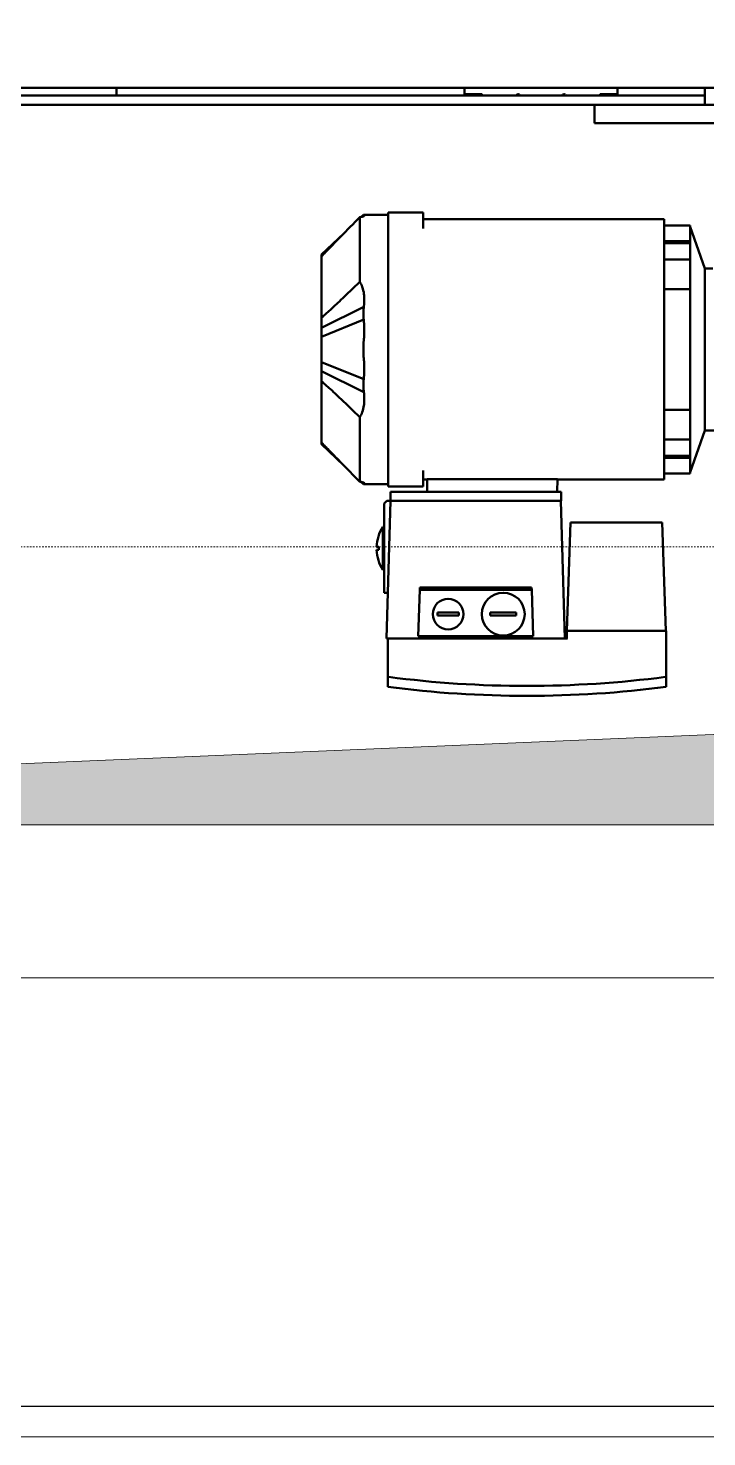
# Model space of a CAD drawing. Header units: centimetres. Extents: x -678439 to 55805, y -426864 to 17948.
# Drawn here: x 47149.7 to 47194, y 16573.9 to 16666 of the extents above; entities that cross this region are included whole.
import ezdxf

# ---------------------------------------------------------------- set-up
doc = ezdxf.new("R2010")
doc.units = ezdxf.units.CM
doc.header["$LTSCALE"] = 0.01
doc.header["$MEASUREMENT"] = 0
doc.linetypes.add('AM_ISO09W050', pattern=[22.5, 12, -1.5, 3, -1.5, 3, -1.5])
doc.layers.get('0').update_dxf_attribs({"lineweight": 0})
doc.layers.add('AG-PLASTER', color=73, linetype='Continuous')
for name, color, linetype, lineweight in [('AG-Wall', 4, 'Continuous', 20), ('shaft', 3, 'Continuous', 20), ('SSN_PBC-AM_0', 5, 'Continuous', 50), ('SSN_PBC-AM_11', 9, 'AM_ISO09W050', 18)]:
    doc.layers.add(name, color=color, linetype=linetype, lineweight=lineweight)

# ---------------------------------------------------------------- blocks, each defined once
blk = doc.blocks.new('Lift mit KG 3.200')
at = {"layer": 'SSN_PBC-AM_0'}
for p, q in [((67061.31, 60050.61), (65702.31, 60050.61)), ((65742.31, 60055.61), (68786.31, 60055.61)), ((66681.81, 60055.61), (66681.81, 60050.61)), ((66909.31, 60051.61), (66909.31, 60055.61)), ((66909.31, 60051.11), (66909.31, 60051.61)), ((66918.61, 60051.61), (66909.31, 60051.61)), ((66909.31, 60050.61), (66909.31, 60051.11)), ((66914.31, 60051.11), (66914.31, 60051.61)), ((66914.31, 60050.61), (66914.31, 60051.11)), ((66918.61, 60051.61), (66920.31, 60051.61)), ((66920.81, 60051.11), (66920.81, 60050.61)), ((66997.81, 60050.61), (66997.81, 60051.11)), ((66998.31, 60051.61), (67000.01, 60051.61)), ((67009.31, 60051.61), (67000.01, 60051.61)), ((67004.31, 60051.61), (67004.31, 60051.11)), ((67004.31, 60051.11), (67004.31, 60050.61)), ((67009.31, 60055.61), (67009.31, 60051.61)), ((67009.31, 60051.61), (67009.31, 60051.11)), ((67009.31, 60051.11), (67009.31, 60050.61)), ((67061.31, 60050.61), (67066.31, 60050.61)), ((67066.31, 60055.61), (67066.31, 60050.61)), ((67066.31, 60044.61), (67066.31, 60050.61)), ((65702.31, 60044.61), (67061.31, 60044.61)), ((66994.31, 60044.61), (66994.31, 60032.61)), ((67066.31, 60044.61), (67061.31, 60044.61)), ((67074.31, 60044.61), (67066.31, 60044.61)), ((66999.31, 60032.61), (66994.31, 60032.61)), ((66999.31, 60032.61), (67226.31, 60032.61)), ((66840.81, 59971.09), (66840.81, 59970.67)), ((66840.81, 59970.67), (66840.81, 59962.55)), ((66841.85, 59971.25), (66843.28, 59972.61)), ((66842.89, 59971.47), (66843.57, 59972.12)), ((66859.41, 59972.61), (66843.28, 59972.61)), ((66859.41, 59974.11), (66859.41, 59972.17)), ((66882.31, 59974.11), (66859.41, 59974.11)), ((66859.41, 59972.17), (66859.41, 59963.71)), ((66882.31, 59972.17), (66882.31, 59974.11)), ((66882.31, 59963.71), (66882.31, 59972.17)), ((67039.81, 59969.71), (66882.31, 59969.71)), ((67039.81, 59969.71), (67039.81, 59969.37)), ((67039.81, 59969.37), (67039.81, 59963.71)), ((66815.81, 59946.61), (66830.49, 59960.5)), ((66840.81, 59962.55), (66840.81, 59948.46)), ((66859.41, 59963.71), (66859.41, 59949.41)), ((67056.81, 59965.61), (67039.81, 59965.61)), ((67039.81, 59963.71), (67039.81, 59949.41)), ((67056.81, 59965.61), (67056.81, 59955.4)), ((67066.31, 59937.61), (67056.81, 59964.86)), ((66840.81, 59948.46), (66840.81, 59933.89)), ((66859.41, 59949.41), (66859.41, 59933.91)), ((67056.81, 59955.4), (67039.81, 59955.4)), ((67056.81, 59954.04), (67039.81, 59954.04)), ((67039.81, 59949.41), (67039.81, 59933.91)), ((67056.81, 59954.04), (67056.81, 59955.4)), ((67056.81, 59943.44), (67056.81, 59954.04)), ((66815.81, 59945.55), (66817.19, 59946.87)), ((66815.81, 59946.28), (66815.81, 59946.61)), ((66815.81, 59945.55), (66815.81, 59946.28)), ((66815.81, 59945.55), (66815.81, 59945.45)), ((66815.81, 59945.45), (66815.81, 59944.91)), ((66815.81, 59944.91), (66815.81, 59939.04)), ((66815.81, 59939.04), (66815.81, 59922.4)), ((67039.81, 59943.44), (67056.81, 59943.44)), ((67056.81, 59923.97), (67056.81, 59943.44)), ((66840.81, 59933.89), (66840.81, 59928.85)), ((66859.41, 59933.91), (66859.41, 59835.31)), ((67039.81, 59933.91), (67039.81, 59835.31)), ((67066.31, 59831.61), (67066.31, 59937.61)), ((67071.63, 59937.61), (67066.31, 59937.61)), ((66815.81, 59922.4), (66815.81, 59909.79)), ((67056.81, 59923.97), (67039.81, 59923.97)), ((67056.81, 59923.97), (67056.81, 59845.25)), ((66843.51, 59912.47), (66815.81, 59898.81)), ((66815.81, 59909.79), (66815.81, 59905.38)), ((66815.81, 59905.38), (66815.81, 59898.81)), ((66843.41, 59904.1), (66815.81, 59892.95)), ((66815.81, 59892.95), (66815.81, 59898.81)), ((66815.81, 59892.95), (66815.81, 59887.55)), ((66815.81, 59881.67), (66815.81, 59887.55)), ((66815.81, 59881.67), (66815.81, 59876.27)), ((66815.81, 59870.41), (66815.81, 59876.27)), ((66843.41, 59865.12), (66815.81, 59876.27)), ((66843.51, 59856.75), (66815.81, 59870.41)), ((66815.81, 59870.41), (66815.81, 59863.84)), ((66815.81, 59863.84), (66815.81, 59859.43)), ((66815.81, 59859.43), (66815.81, 59846.82)), ((66815.81, 59846.82), (66815.81, 59830.18)), ((66840.81, 59840.37), (66840.81, 59835.33)), ((67056.81, 59845.25), (67039.81, 59845.25)), ((67056.81, 59825.79), (67056.81, 59845.25)), ((66815.81, 59830.18), (66815.81, 59824.31)), ((66840.81, 59835.33), (66840.81, 59820.77)), ((66859.41, 59835.31), (66859.41, 59819.81)), ((67039.81, 59835.31), (67039.81, 59819.81)), ((67066.31, 59831.61), (67056.81, 59804.36)), ((67088.31, 59831.61), (67066.31, 59831.61)), ((66815.81, 59824.31), (66815.81, 59823.77)), ((66815.81, 59823.77), (66815.81, 59823.67)), ((66815.81, 59822.94), (66815.81, 59823.67)), ((66815.81, 59823.67), (66817.19, 59822.35)), ((66815.81, 59822.61), (66815.81, 59822.94)), ((66830.49, 59808.72), (66815.81, 59822.61)), ((66840.81, 59820.77), (66840.81, 59806.67)), ((66859.41, 59819.81), (66859.41, 59805.51)), ((67056.81, 59825.79), (67039.81, 59825.79)), ((67039.81, 59819.81), (67039.81, 59805.51)), ((67056.81, 59815.18), (67056.81, 59825.79)), ((67056.81, 59815.18), (67039.81, 59815.18)), ((67056.81, 59813.82), (67039.81, 59813.82)), ((67056.81, 59813.82), (67056.81, 59815.18)), ((67056.81, 59813.82), (67056.81, 59803.61)), ((66840.81, 59806.67), (66840.81, 59798.55)), ((66859.41, 59805.51), (66859.41, 59797.06)), ((66882.31, 59797.06), (66882.31, 59805.51)), ((67039.81, 59805.51), (67039.81, 59799.85)), ((67056.81, 59803.61), (67039.81, 59803.61)), ((66840.81, 59798.55), (66840.81, 59798.13)), ((66843.28, 59796.61), (66841.85, 59797.97)), ((66842.89, 59797.75), (66843.57, 59797.1)), ((66859.41, 59796.61), (66843.28, 59796.61)), ((66859.41, 59797.06), (66859.41, 59795.11)), ((66882.31, 59795.11), (66859.41, 59795.11)), ((66860.85, 59791.61), (66972.35, 59791.61)), ((66860.85, 59785.61), (66860.85, 59791.61)), ((66884.81, 59799.51), (66882.31, 59799.51)), ((66882.31, 59795.11), (66882.31, 59797.06)), ((66970.1, 59799.77), (66884.81, 59799.77)), ((66884.81, 59791.61), (66884.81, 59799.77)), ((66969.81, 59791.61), (66970.1, 59799.77)), ((67039.81, 59799.51), (66970.09, 59799.51)), ((66972.35, 59785.61), (66972.35, 59791.61)), ((67039.81, 59799.85), (67039.81, 59799.51)), ((66858.51, 59785.61), (66856.85, 59783.95)), ((66856.85, 59783.95), (66856.85, 59725.61)), ((66858.35, 59695.61), (66861.02, 59785.61)), ((66860.85, 59785.61), (66858.51, 59785.61)), ((66861.02, 59785.61), (66860.85, 59785.61)), ((66861.02, 59785.61), (66972.16, 59785.61)), ((66972.35, 59785.61), (66972.16, 59785.61)), ((66974.83, 59695.61), (66972.16, 59785.61)), ((66855.85, 59768.61), (66855.85, 59740.61)), ((66855.85, 59768.61), (66856.85, 59768.61)), ((66976.1, 59700.62), (66978.58, 59771.61)), ((66978.58, 59771.61), (67038.42, 59771.61)), ((67038.42, 59771.61), (67040.9, 59700.62)), ((66853.27, 59755.61), (66851.87, 59755.61)), ((66851.87, 59753.61), (66853.27, 59753.61)), ((66855.85, 59740.61), (66856.85, 59740.61)), ((66880, 59727.45), (66879.1, 59697.11)), ((66880, 59727.45), (66880.05, 59729.11)), ((66953.2, 59727.45), (66880, 59727.45)), ((66880.05, 59729.11), (66953.15, 59729.11)), ((66953.15, 59729.11), (66953.2, 59727.45)), ((66954.1, 59697.11), (66953.2, 59727.45)), ((66859.24, 59725.61), (66856.85, 59725.61)), ((66891.6, 59712.61), (66891.6, 59710.61)), ((66905.6, 59712.61), (66891.6, 59712.61)), ((66891.6, 59710.61), (66905.6, 59710.61)), ((66905.6, 59710.61), (66905.6, 59712.61)), ((66926.1, 59712.61), (66926.1, 59710.61)), ((66943.1, 59712.61), (66926.1, 59712.61)), ((66926.1, 59710.61), (66943.1, 59710.61)), ((66943.1, 59710.61), (66943.1, 59712.61)), ((67040.9, 59700.62), (66976.1, 59700.62)), ((66976.6, 59700.61), (66976.1, 59700.61)), ((66976.1, 59700.61), (66976.1, 59695.61)), ((66976.6, 59700.61), (67040.6, 59700.61)), ((67041.1, 59700.61), (67040.6, 59700.61)), ((67041.1, 59700.61), (67041.1, 59695.61)), ((66859.46, 59695.61), (66858.35, 59695.61)), ((66859.1, 59670.61), (66859.1, 59695.61)), ((66859.6, 59695.61), (66859.46, 59695.61)), ((66976.6, 59695.61), (66859.6, 59695.61)), ((66879.1, 59697.11), (66954.1, 59697.11)), ((67040.6, 59695.61), (67040.59, 59695.61)), ((67040.6, 59695.61), (67041.1, 59695.61)), ((67041.09, 59670.61), (67041.09, 59695.61))]:
    blk.add_line(p, q, dxfattribs=at)
for centre, radius in [((66898.6, 59711.61), 10), ((66934.6, 59711.61), 14)]:
    blk.add_circle(centre, radius, dxfattribs=at)
for centre, radius, start, end in [((66920.31, 60051.11), 0.5, 0, 90), ((66944.31, 60050.61), 1, 0, 180), ((66974.31, 60050.61), 1, 0, 180), ((66998.31, 60051.11), 0.5, 90, 180), ((66878.35, 59754.61), 26.5, 148.10921, 177.83738), ((66878.35, 59754.61), 25.1, 177.71668, 182.28332), ((66878.35, 59754.61), 26.5, 182.16262, 211.89079), ((66950.1, 60364.67), 706.49, 262.59985, 277.40015), ((66950.1, 60364.67), 700, 262.57209, 277.42791)]:
    blk.add_arc(centre, radius, start, end, dxfattribs=at)
for centre, major_axis, ratio, start_param, end_param in [((66830.62, 59858.84), (5.78, -21.77), 0.544872, 1.165931, 1.331979), ((66830.62, 59858.82), (5.77, -21.76), 0.545079, 1.07013, 1.166678)]:
    blk.add_ellipse(centre, major_axis=major_axis, ratio=ratio, start_param=start_param, end_param=end_param, dxfattribs=at)
for points, knots in [([(66840.81, 59971.09), (66836.85, 59967.03), (66832.46, 59962.52), (66825.72, 59955.61), (66822.75, 59952.57), (66819.22, 59948.94), (66818.48, 59948.19), (66817.4, 59947.08), (66817.06, 59946.74), (66816.57, 59946.23), (66816.42, 59946.07), (66816.18, 59945.83), (66816.11, 59945.76), (66815.93, 59945.57), (66815.85, 59945.49), (66815.81, 59945.45)], [0.000001, 0.000001, 0.000001, 0.000001, 1.917786, 1.917786, 3.209122, 3.209122, 3.551073, 3.551073, 3.705326, 3.705326, 3.777143, 3.777143, 3.811652, 3.811652, 3.8581, 3.8581, 3.8581, 3.8581]), ([(66840.81, 59971.09), (66842.09, 59971.26), (66843.02, 59971.46), (66843.73, 59971.76), (66843.81, 59971.85), (66843.81, 59971.93)], [-0.76993, -0.76993, -0.76993, -0.76993, -0.4301484, -0.4301484, -0.2448902, -0.2448902, -0.2448902, -0.2448902]), ([(66843.57, 59972.59), (66843.5, 59972.59), (66843.29, 59972.61), (66843.28, 59972.61), (66843.28, 59972.61), (66843.28, 59972.61)], [-0.3588248, -0.3588248, -0.3588248, -0.3588248, -0.179593, -0.179593, -0.1794744, -0.1794744, -0.1794744, -0.1794744]), ([(66843.57, 59972.12), (66843.5, 59972.15), (66843.29, 59972.23), (66843.29, 59972.39), (66843.5, 59972.43), (66843.57, 59972.45)], [-0.3500061, -0.3500061, -0.3500061, -0.3500061, -0.1750235, -0.1750235, -0.000007, -0.000007, -0.000007, -0.000007]), ([(66843.57, 59972.45), (66843.68, 59972.47), (66843.81, 59972.5), (66843.81, 59972.53), (66843.81, 59972.53), (66843.81, 59972.53)], [-0.4657405, -0.4657405, -0.4657405, -0.4657405, -0.2338083, -0.2338083, -0.2336363, -0.2336363, -0.2336363, -0.2336363]), ([(66815.81, 59905.38), (66815.85, 59905.42), (66815.94, 59905.49), (66816.14, 59905.66), (66816.22, 59905.73), (66816.48, 59905.96), (66816.65, 59906.11), (66817.21, 59906.6), (66817.6, 59906.94), (66818.9, 59908.08), (66819.79, 59908.88), (66823.31, 59912.06), (66826, 59914.58), (66832.58, 59920.81), (66836.86, 59924.97), (66840.81, 59928.85)], [0.00002, 0.00002, 0.00002, 0.00002, 0.019056, 0.019056, 0.033209, 0.033209, 0.063175, 0.063175, 0.129853, 0.129853, 0.286219, 0.286219, 0.742804, 0.742804, 1.467619, 1.467619, 1.467619, 1.467619]), ([(66843.81, 59917.09), (66843.81, 59918.37), (66843.74, 59919.67), (66843.37, 59922.47), (66843.04, 59924.01), (66842.1, 59926.65), (66841.54, 59927.82), (66840.81, 59928.85)], [-1.222832, -1.222832, -1.222832, -1.222832, -0.838847, -0.838847, -0.378416, -0.378416, -0.00001, -0.00001, -0.00001, -0.00001]), ([(66843.41, 59904.1), (66843.35, 59904.63), (66843.17, 59906.08), (66843.22, 59910.21), (66843.43, 59911.89), (66843.51, 59912.47)], [-0.3536946, -0.3536946, -0.3536946, -0.3536946, -0.1773639, -0.1773639, -0.0000181, -0.0000181, -0.0000181, -0.0000181]), ([(66843.51, 59912.47), (66843.53, 59912.65), (66843.56, 59912.83), (66843.6, 59913.19), (66843.62, 59913.37), (66843.67, 59913.91), (66843.7, 59914.27), (66843.78, 59915.35), (66843.81, 59916.07), (66843.81, 59916.89), (66843.81, 59916.99), (66843.81, 59917.09)], [-1.6825379, -1.6825379, -1.6825379, -1.6825379, -1.6288644, -1.6288644, -1.5750404, -1.5750404, -1.4672011, -1.4672011, -1.2523035, -1.2523035, -1.2228323, -1.2228323, -1.2228323, -1.2228323]), ([(66843.81, 59897.17), (66843.81, 59897.29), (66843.81, 59897.41), (66843.81, 59898.63), (66843.77, 59899.75), (66843.67, 59901.41), (66843.63, 59901.95), (66843.55, 59902.77), (66843.53, 59903.03), (66843.47, 59903.57), (66843.44, 59903.83), (66843.41, 59904.1)], [-0.6936447, -0.6936447, -0.6936447, -0.6936447, -0.6588269, -0.6588269, -0.3251715, -0.3251715, -0.1612425, -0.1612425, -0.0802494, -0.0802494, -0.000017, -0.000017, -0.000017, -0.000017]), ([(66843.51, 59890.99), (66843.6, 59891.92), (66843.67, 59892.67), (66843.79, 59895.23), (66843.81, 59896.2), (66843.81, 59897.17)], [-1.4623984, -1.4623984, -1.4623984, -1.4623984, -0.9847565, -0.9847565, -0.6936447, -0.6936447, -0.6936447, -0.6936447]), ([(66843.18, 59884.61), (66843.18, 59885.9), (66843.22, 59887.18), (66843.33, 59888.89), (66843.36, 59889.31), (66843.41, 59889.94), (66843.43, 59890.15), (66843.46, 59890.47), (66843.47, 59890.57), (66843.48, 59890.73), (66843.49, 59890.78), (66843.5, 59890.89), (66843.51, 59890.98), (66843.51, 59890.99)], [-0.1243683, -0.1243683, -0.1243683, -0.1243683, -0.0492446, -0.0492446, -0.0247347, -0.0247347, -0.0124333, -0.0124333, -0.006269, -0.006269, -0.0031831, -0.0031831, -0.0000102, -0.0000102, -0.0000102, -0.0000102]), ([(66843.51, 59878.23), (66843.51, 59878.24), (66843.5, 59878.33), (66843.49, 59878.44), (66843.48, 59878.49), (66843.47, 59878.65), (66843.46, 59878.75), (66843.43, 59879.07), (66843.41, 59879.28), (66843.36, 59879.91), (66843.33, 59880.33), (66843.22, 59882.04), (66843.18, 59883.32), (66843.18, 59884.61)], [-0.6410513, -0.6410513, -0.6410513, -0.6410513, -0.6246952, -0.6246952, -0.6087883, -0.6087883, -0.5770124, -0.5770124, -0.5136015, -0.5136015, -0.3872576, -0.3872576, -0.0000107, -0.0000107, -0.0000107, -0.0000107]), ([(66843.81, 59872.05), (66843.81, 59873.01), (66843.79, 59873.98), (66843.67, 59876.54), (66843.6, 59877.29), (66843.51, 59878.23)], [-0.4516087, -0.4516087, -0.4516087, -0.4516087, -0.28216, -0.28216, -0.0000015, -0.0000015, -0.0000015, -0.0000015]), ([(66843.51, 59856.75), (66843.43, 59857.33), (66843.22, 59859.01), (66843.17, 59863.14), (66843.35, 59864.59), (66843.41, 59865.12)], [-0.3190872, -0.3190872, -0.3190872, -0.3190872, -0.1593745, -0.1593745, -0.0000067, -0.0000067, -0.0000067, -0.0000067]), ([(66843.41, 59865.12), (66843.44, 59865.38), (66843.47, 59865.65), (66843.53, 59866.18), (66843.55, 59866.45), (66843.63, 59867.25), (66843.67, 59867.8), (66843.77, 59869.44), (66843.8, 59870.55), (66843.81, 59871.79), (66843.81, 59871.92), (66843.81, 59872.05)], [-0.8585284, -0.8585284, -0.8585284, -0.8585284, -0.8117665, -0.8117665, -0.7645729, -0.7645729, -0.6690591, -0.6690591, -0.4746607, -0.4746607, -0.4516087, -0.4516087, -0.4516087, -0.4516087]), ([(66840.81, 59840.37), (66836.89, 59844.21), (66832.66, 59848.33), (66826.09, 59854.56), (66823.36, 59857.11), (66819.8, 59860.33), (66818.9, 59861.13), (66817.6, 59862.28), (66817.22, 59862.62), (66816.65, 59863.11), (66816.48, 59863.26), (66816.22, 59863.49), (66816.14, 59863.56), (66815.94, 59863.73), (66815.85, 59863.8), (66815.81, 59863.84)], [0.000006, 0.000006, 0.000006, 0.000006, 1.961161, 1.961161, 3.224292, 3.224292, 3.653541, 3.653541, 3.835537, 3.835537, 3.917453, 3.917453, 3.956166, 3.956166, 4.008175, 4.008175, 4.008175, 4.008175]), ([(66840.81, 59840.37), (66841.51, 59841.37), (66842.06, 59842.49), (66842.98, 59845.02), (66843.32, 59846.5), (66843.68, 59849.01), (66843.77, 59850.07), (66843.8, 59851.14)], [-1.691791, -1.691791, -1.691791, -1.691791, -1.324733, -1.324733, -0.879393, -0.879393, -0.562135, -0.562135, -0.562135, -0.562135]), ([(66815.81, 59823.77), (66815.85, 59823.73), (66815.93, 59823.65), (66816.1, 59823.47), (66816.18, 59823.39), (66816.41, 59823.16), (66816.56, 59823), (66817.05, 59822.5), (66817.37, 59822.17), (66818.44, 59821.08), (66819.16, 59820.33), (66822.59, 59816.81), (66825.45, 59813.88), (66832.22, 59806.95), (66836.75, 59802.3), (66840.81, 59798.13)], [0.000013, 0.000013, 0.000013, 0.000013, 0.018184, 0.018184, 0.031652, 0.031652, 0.059666, 0.059666, 0.119788, 0.119788, 0.253025, 0.253025, 0.748071, 0.748071, 1.526973, 1.526973, 1.526973, 1.526973]), ([(66843.81, 59797.3), (66843.81, 59797.37), (66843.74, 59797.45), (66843.06, 59797.75), (66842.12, 59797.95), (66840.81, 59798.13)], [-1.176258, -1.176258, -1.176258, -1.176258, -0.779951, -0.779951, -0.000005, -0.000005, -0.000005, -0.000005]), ([(66843.57, 59796.77), (66843.5, 59796.79), (66843.29, 59796.83), (66843.29, 59796.99), (66843.5, 59797.07), (66843.57, 59797.1)], [-0.3673436, -0.3673436, -0.3673436, -0.3673436, -0.1840265, -0.1840265, -0.000007, -0.000007, -0.000007, -0.000007]), ([(66843.57, 59796.63), (66843.66, 59796.64), (66843.81, 59796.65), (66843.81, 59796.69), (66843.81, 59796.69), (66843.81, 59796.69)], [-0.5308675, -0.5308675, -0.5308675, -0.5308675, -0.2647094, -0.2647094, -0.2646819, -0.2646819, -0.2646819, -0.2646819]), ([(66859.6, 59670.55), (66859.54, 59670.55), (66859.47, 59670.56), (66859.35, 59670.58), (66859.29, 59670.59), (66859.2, 59670.6), (66859.17, 59670.6), (66859.12, 59670.61), (66859.1, 59670.61), (66859.1, 59670.61)], [0.07565495, 0.07565495, 0.07565495, 0.07565495, 0.09465782, 0.09465782, 0.11366068, 0.11366068, 0.13248682, 0.13248682, 0.15131295, 0.15131295, 0.15131295, 0.15131295]), ([(66859.1, 59664.06), (66859.1, 59664.29), (66859.1, 59664.51), (66859.1, 59665.6), (66859.1, 59666.47), (66859.1, 59667.98), (66859.1, 59668.61), (66859.1, 59669.56), (66859.1, 59669.96), (66859.1, 59670.49), (66859.1, 59670.61), (66859.1, 59670.61)], [4.377855, 4.377855, 4.377855, 4.377855, 4.467607, 4.467607, 4.838468, 4.838468, 5.209329, 5.209329, 5.57858, 5.57858, 5.94783, 5.94783, 5.94783, 5.94783]), ([(67041.09, 59670.61), (67041.09, 59670.61), (67041.08, 59670.61), (67041.03, 59670.6), (67040.99, 59670.6), (67040.9, 59670.59), (67040.85, 59670.58), (67040.72, 59670.56), (67040.66, 59670.55), (67040.59, 59670.55)], [-0.30262594, -0.30262594, -0.30262594, -0.30262594, -0.2837998, -0.2837998, -0.26497366, -0.26497366, -0.2459708, -0.2459708, -0.22696793, -0.22696793, -0.22696793, -0.22696793]), ([(67041.09, 59670.61), (67041.09, 59670.61), (67041.09, 59670.49), (67041.09, 59669.96), (67041.09, 59669.56), (67041.09, 59668.61), (67041.09, 59667.98), (67041.09, 59666.47), (67041.09, 59665.6), (67041.09, 59664.51), (67041.09, 59664.29), (67041.09, 59664.06)], [5.94783, 5.94783, 5.94783, 5.94783, 6.317081, 6.317081, 6.686331, 6.686331, 7.057192, 7.057192, 7.428053, 7.428053, 7.517805, 7.517805, 7.517805, 7.517805])]:
    blk.add_open_spline(points, degree=3, knots=knots, dxfattribs=at)
for points in [[(66842.22, 59971.32), (66842.58, 59971.66), (66842.95, 59972.01), (66843.31, 59972.35)], [(66843.81, 59972.53), (66843.81, 59972.57), (66843.66, 59972.58), (66843.57, 59972.59)], [(66843.81, 59971.93), (66843.81, 59972.02), (66843.67, 59972.09), (66843.57, 59972.12)], [(66815.81, 59946.28), (66819.39, 59949.67), (66822.97, 59953.07), (66826.55, 59956.46)], [(66826.55, 59812.76), (66822.97, 59816.16), (66819.39, 59819.55), (66815.81, 59822.94)], [(66843.31, 59796.87), (66842.95, 59797.21), (66842.58, 59797.56), (66842.22, 59797.9)], [(66843.28, 59796.61), (66843.28, 59796.61), (66843.5, 59796.63), (66843.57, 59796.63)], [(66843.57, 59797.1), (66843.67, 59797.13), (66843.81, 59797.2), (66843.81, 59797.3)], [(66843.81, 59796.69), (66843.81, 59796.72), (66843.68, 59796.75), (66843.57, 59796.77)]]:
    blk.add_open_spline(points, degree=3, dxfattribs=at)
at = {"layer": 'SSN_PBC-AM_11'}
blk.add_line((68864.31, 59755.61), (65664.31, 59755.61), dxfattribs=at)
blk = doc.blocks.new('A$C4BDE36F2')
at = {"layer": 'shaft', "ltscale": 0.3}
blk.add_lwpolyline([(5, -3.65), (1.35, -3.65), (1.35, -6.35), (5, -6.35)], close=True, dxfattribs=at)
at = {"xscale": 0.001, "yscale": 0.001, "zscale": 0.001}
blk.add_blockref('Lift mit KG 3.200', (-64.22431, -65.8238), dxfattribs=at)

msp = doc.modelspace()

# ---------------------------------------------------------------- hatches: boundary and pattern name
at = {"layer": 'shaft'}
h = msp.add_hatch(color=256, dxfattribs=at)
h.dxf.hatch_style = 1
h.paths.add_polyline_path([(47054.683, 16613.871), (47399.683, 16613.871), (47399.683, 16868.871), (47385.683, 16627.871)])

# ---------------------------------------------------------------- linework, layer by layer
at = {"layer": 'AG-PLASTER'}
msp.add_line((47037.683, 16575.871), (47417.683, 16575.871), dxfattribs=at)
at = {"layer": 'AG-Wall'}
msp.add_line((47419.683, 16573.871), (47039.683, 16573.871), dxfattribs=at)
at = {"layer": 'shaft', "ltscale": 0.3}
msp.add_lwpolyline([(47409.683, 16873.871), (47044.683, 16873.871), (47044.683, 16603.871), (47409.683, 16603.871)], close=True, dxfattribs=at)
msp.add_lwpolyline([(47054.683, 16613.871), (47399.683, 16613.871), (47399.683, 16868.871), (47385.683, 16627.871), (47054.683, 16613.871)], dxfattribs=at)

# ---------------------------------------------------------------- block references
at = {"ltscale": 2000, "xscale": 100, "yscale": 100, "zscale": 100}
msp.add_blockref('A$C4BDE36F2', (46909.683, 17238.871), dxfattribs=at)

doc.saveas('drawing.dxf')
